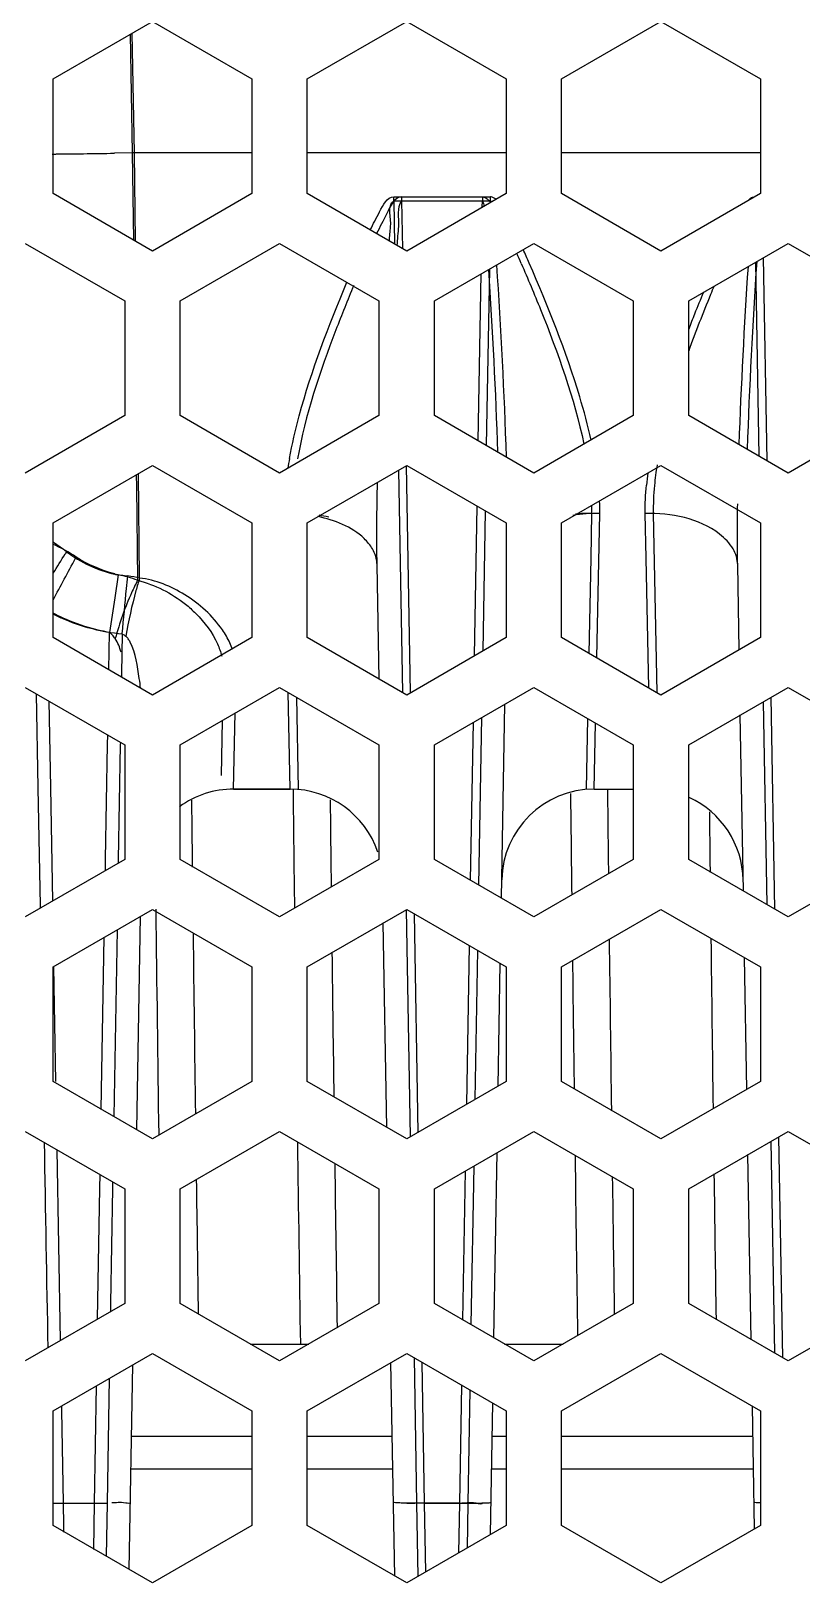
# Model space of a CAD drawing. Header units: millimetres. Extents: x 10297564 to 11610295, y -9287743 to -8409454.
# Drawn here: x 10486946 to 10487281, y -9079286 to -9078613 of the extents above; entities that cross this region are included whole.
import ezdxf

# ---------------------------------------------------------------- set-up
doc = ezdxf.new("R2010")
doc.units = ezdxf.units.MM
doc.header["$LTSCALE"] = 100
doc.layers.add('-0', color=7, linetype='Continuous')

# ---------------------------------------------------------------- blocks, each defined once
blk = doc.blocks.new('인버터 외형도')
at = {"layer": '-0', "linetype": 'Continuous'}
for p, q in [((88361.5, 52167.98), (88393.85, 52186.66)), ((88393.85, 52186.66), (88426.21, 52167.98)), ((88444.27, 52167.98), (88476.62, 52186.66)), ((88476.62, 52186.66), (88508.98, 52167.98)), ((88527.04, 52167.98), (88559.39, 52186.66)), ((88559.39, 52186.66), (88591.75, 52167.98)), ((88386.62, 52182.48), (88387.3, 52143.85)), ((88387.97, 52143.85), (88387.29, 52182.86)), ((88361.5, 52130.61), (88361.5, 52167.98)), ((88426.21, 52167.98), (88426.21, 52130.61)), ((88444.27, 52130.61), (88444.27, 52167.98)), ((88508.98, 52167.98), (88508.98, 52130.61)), ((88527.04, 52130.61), (88527.04, 52167.98)), ((88591.75, 52167.98), (88591.75, 52130.61)), ((88387.97, 52143.85), (88381.52, 52143.74)), ((88387.3, 52143.85), (88381.53, 52143.76)), ((88387.3, 52143.85), (88387.65, 52115.52)), ((88426.21, 52143.85), (88387.3, 52143.85)), ((88388.33, 52115.12), (88387.97, 52143.85)), ((88426.21, 52143.85), (88387.97, 52143.85)), ((88508.98, 52143.85), (88444.27, 52143.85)), ((88508.98, 52143.85), (88444.27, 52143.85)), ((88591.75, 52143.85), (88527.04, 52143.85)), ((88591.75, 52143.85), (88527.04, 52143.85)), ((88393.85, 52111.93), (88361.5, 52130.61)), ((88426.21, 52130.61), (88393.85, 52111.93)), ((88476.62, 52111.93), (88444.27, 52130.61)), ((88508.98, 52130.61), (88476.62, 52111.93)), ((88559.39, 52111.93), (88527.04, 52130.61)), ((88591.75, 52130.61), (88559.39, 52111.93)), ((88472.43, 52128.28), (88472.43, 52129.54)), ((88472.43, 52129.54), (88501.28, 52129.54)), ((88472.43, 52128.28), (88472.67, 52114.21)), ((88472.43, 52128.28), (88501.28, 52128.28)), ((88475.06, 52128.28), (88475.06, 52129.54)), ((88475.06, 52129.54), (88503.92, 52129.54)), ((88475.33, 52112.68), (88475.06, 52128.28)), ((88475.06, 52128.28), (88503.92, 52128.28)), ((88501.24, 52126.15), (88501.28, 52128.28)), ((88501.28, 52129.54), (88501.28, 52128.28)), ((88503.92, 52128.28), (88503.92, 52129.54)), ((88352.47, 52114.42), (88384.82, 52095.74)), ((88402.88, 52095.74), (88435.24, 52114.42)), ((88435.24, 52114.42), (88467.59, 52095.74)), ((88485.65, 52095.74), (88518.01, 52114.42)), ((88518.01, 52114.42), (88550.36, 52095.74)), ((88568.42, 52095.74), (88600.78, 52114.42)), ((88600.78, 52114.42), (88633.13, 52095.74)), ((88503.53, 52106.06), (88502.53, 52048.64)), ((88590.16, 52108.29), (88591.26, 52045.19)), ((88593.92, 52043.66), (88592.76, 52109.8)), ((88499.92, 52050.14), (88500.87, 52104.53)), ((88384.82, 52095.74), (88384.82, 52058.38)), ((88402.88, 52058.38), (88402.88, 52095.74)), ((88467.59, 52095.74), (88467.59, 52058.38)), ((88485.65, 52058.38), (88485.65, 52095.74)), ((88550.36, 52095.74), (88550.36, 52058.38)), ((88568.42, 52058.38), (88568.42, 52095.74)), ((88384.82, 52058.38), (88352.47, 52039.7)), ((88435.24, 52039.7), (88402.88, 52058.38)), ((88467.59, 52058.38), (88435.24, 52039.7)), ((88518.01, 52039.7), (88485.65, 52058.38)), ((88550.36, 52058.38), (88518.01, 52039.7)), ((88600.78, 52039.7), (88568.42, 52058.38)), ((88633.13, 52058.38), (88600.78, 52039.7)), ((88361.5, 52023.5), (88393.85, 52042.19)), ((88393.85, 52042.19), (88426.21, 52023.5)), ((88444.27, 52023.5), (88476.62, 52042.19)), ((88473.96, 52040.65), (88475.22, 51968.27)), ((88477.85, 51968.17), (88476.56, 52042.18)), ((88476.62, 52042.19), (88508.98, 52023.5)), ((88527.04, 52023.5), (88559.39, 52042.19)), ((88559.39, 52042.19), (88591.75, 52023.5)), ((88388.6, 52039.15), (88388.65, 52035.15)), ((88388.65, 52035.15), (88389.03, 52004.79)), ((88389.69, 52005.52), (88389.27, 52039.54)), ((88498.7, 51980.21), (88499.55, 52028.95)), ((88502.16, 52027.44), (88501.36, 51981.75)), ((88536.83, 52026.56), (88536.54, 52012)), ((88538.52, 51979.51), (88539.46, 52026.56)), ((88554.55, 52012.02), (88554.26, 52026.56)), ((88556.9, 52026.56), (88558.06, 51968.23)), ((88361.5, 51986.14), (88361.5, 52023.5)), ((88426.21, 52023.5), (88426.21, 51986.14)), ((88444.27, 51986.14), (88444.27, 52023.5)), ((88508.98, 52023.5), (88508.98, 51986.14)), ((88527.04, 51986.14), (88527.04, 52023.5)), ((88591.75, 52023.5), (88591.75, 51986.14)), ((88365.84, 52014.09), (88365.45, 52013.44)), ((88368.79, 52011.94), (88369.02, 52012.36)), ((88467.62, 51972.66), (88466.98, 52009.8)), ((88536.54, 52012), (88535.93, 51981.01)), ((88555.39, 51969.78), (88554.55, 52012.02)), ((88584.84, 51982.16), (88584.36, 52009.8)), ((88382.73, 52006.55), (88381.6, 51999.08)), ((88393.85, 51967.46), (88361.5, 51986.14)), ((88379.67, 51975.65), (88379.88, 51987.77)), ((88384.03, 51987.33), (88383.8, 51974.43)), ((88426.21, 51986.14), (88393.85, 51967.46)), ((88476.62, 51967.46), (88444.27, 51986.14)), ((88508.98, 51986.14), (88476.62, 51967.46)), ((88559.39, 51967.46), (88527.04, 51986.14)), ((88591.75, 51986.14), (88559.39, 51967.46)), ((88383.8, 51974.43), (88383.78, 51973.28)), ((88352.47, 51969.95), (88384.82, 51951.27)), ((88402.88, 51951.27), (88435.24, 51969.95)), ((88435.24, 51969.95), (88467.59, 51951.27)), ((88485.65, 51951.27), (88518.01, 51969.95)), ((88518.01, 51969.95), (88550.36, 51951.27)), ((88568.42, 51951.27), (88600.78, 51969.95)), ((88600.78, 51969.95), (88633.13, 51951.27)), ((88356.04, 51967.89), (88356.59, 51937.3)), ((88360.77, 51937.37), (88360.27, 51965.44)), ((88438.67, 51936.84), (88438.03, 51968.34)), ((88440.71, 51966.79), (88441.31, 51936.84)), ((88507.47, 51901.31), (88508.58, 51964.51)), ((88592.65, 51965.26), (88593.81, 51899.25)), ((88596.46, 51897.72), (88595.26, 51966.76)), ((88416.6, 51959.19), (88416.24, 51941.32)), ((88420.29, 51936.84), (88420.78, 51961.61)), ((88500.98, 51960.12), (88500.03, 51905.61)), ((88535.51, 51959.85), (88535.04, 51936.84)), ((88586.21, 51903.64), (88585.21, 51960.96)), ((88379.24, 51951.37), (88379.3, 51954.46)), ((88497.42, 51907.11), (88498.32, 51958.58)), ((88537.67, 51936.84), (88538.1, 51958.35)), ((88378.59, 51914.02), (88379.24, 51951.37)), ((88383.39, 51951.29), (88382.74, 51913.95)), ((88383.41, 51952.09), (88383.39, 51951.29)), ((88384.82, 51951.27), (88384.82, 51913.91)), ((88402.88, 51913.91), (88402.88, 51951.27)), ((88467.59, 51951.27), (88467.59, 51913.91)), ((88485.65, 51913.91), (88485.65, 51951.27)), ((88550.36, 51951.27), (88550.36, 51913.91)), ((88568.42, 51913.91), (88568.42, 51951.27)), ((88356.59, 51937.3), (88357.26, 51898.97)), ((88361.42, 51900.4), (88360.77, 51937.37)), ((88438.67, 51936.84), (88420.29, 51936.84)), ((88420.29, 51936.84), (88438.67, 51936.84)), ((88537.67, 51936.84), (88550.36, 51936.84)), ((88537.67, 51936.84), (88550.36, 51936.84)), ((88384.82, 51913.91), (88352.47, 51895.23)), ((88378.53, 51910.27), (88378.59, 51914.02)), ((88382.74, 51913.95), (88382.72, 51912.69)), ((88435.24, 51895.23), (88402.88, 51913.91)), ((88467.59, 51913.91), (88435.24, 51895.23)), ((88518.01, 51895.23), (88485.65, 51913.91)), ((88550.36, 51913.91), (88518.01, 51895.23)), ((88600.78, 51895.23), (88568.42, 51913.91)), ((88633.13, 51913.91), (88600.78, 51895.23)), ((88357.26, 51898.97), (88357.28, 51898.01)), ((88361.5, 51879.03), (88393.85, 51897.71)), ((88388.78, 51825.92), (88389.99, 51895.49)), ((88393.85, 51897.71), (88426.21, 51879.03)), ((88444.27, 51879.03), (88476.62, 51897.71)), ((88470.17, 51826.72), (88469.01, 51893.32)), ((88476.45, 51897.71), (88477.74, 51823.64)), ((88476.62, 51897.71), (88508.98, 51879.03)), ((88480.35, 51825.14), (88479.11, 51896.28)), ((88527.04, 51879.03), (88559.39, 51897.71)), ((88559.39, 51897.71), (88591.75, 51879.03)), ((88377.17, 51832.62), (88378.15, 51888.65)), ((88382.34, 51891.07), (88381.27, 51830.26)), ((88496.15, 51834.27), (88497.05, 51885.92)), ((88499.66, 51884.41), (88498.82, 51835.81)), ((88361.5, 51841.67), (88361.5, 51879.03)), ((88362.45, 51841.69), (88361.79, 51879.04)), ((88426.21, 51879.03), (88426.21, 51841.67)), ((88444.27, 51841.67), (88444.27, 51879.03)), ((88506.41, 51840.19), (88507.1, 51880.12)), ((88508.98, 51879.03), (88508.98, 51841.67)), ((88527.04, 51841.67), (88527.04, 51879.03)), ((88587.34, 51839.13), (88586.59, 51882.01)), ((88591.75, 51879.03), (88591.75, 51841.67)), ((88393.85, 51822.99), (88361.5, 51841.67)), ((88426.21, 51841.67), (88393.85, 51822.99)), ((88476.62, 51822.99), (88444.27, 51841.67)), ((88508.98, 51841.67), (88476.62, 51822.99)), ((88559.39, 51822.99), (88527.04, 51841.67)), ((88591.75, 51841.67), (88559.39, 51822.99)), ((88352.47, 51825.48), (88384.82, 51806.8)), ((88402.88, 51806.8), (88435.24, 51825.48)), ((88435.24, 51825.48), (88467.59, 51806.8)), ((88485.65, 51806.8), (88518.01, 51825.48)), ((88518.01, 51825.48), (88550.36, 51806.8)), ((88568.42, 51806.8), (88600.78, 51825.48)), ((88599.01, 51751.78), (88597.75, 51823.73)), ((88600.78, 51825.48), (88633.13, 51806.8)), ((88363.93, 51757.38), (88362.84, 51819.49)), ((88504.98, 51758.28), (88506.03, 51818.57)), ((88588.76, 51757.7), (88587.71, 51817.93)), ((88595.15, 51822.23), (88596.35, 51753.31)), ((88494.93, 51764.08), (88495.77, 51812.64)), ((88498.44, 51814.18), (88497.54, 51762.57)), ((88376.72, 51806.94), (88376.8, 51811.43)), ((88380.9, 51809.06), (88380.86, 51806.87)), ((88375.98, 51764.33), (88376.72, 51806.94)), ((88380.86, 51806.87), (88380.21, 51769.52)), ((88384.82, 51806.8), (88384.82, 51769.44)), ((88402.88, 51769.44), (88402.88, 51806.8)), ((88467.59, 51806.8), (88467.59, 51769.44)), ((88485.65, 51769.44), (88485.65, 51806.8)), ((88550.36, 51806.8), (88550.36, 51769.44)), ((88568.42, 51769.44), (88568.42, 51806.8)), ((88384.82, 51769.44), (88352.47, 51750.76)), ((88380.21, 51769.52), (88380.16, 51766.75)), ((88435.24, 51750.76), (88402.88, 51769.44)), ((88467.59, 51769.44), (88435.24, 51750.76)), ((88518.01, 51750.76), (88485.65, 51769.44)), ((88550.36, 51769.44), (88518.01, 51750.76)), ((88600.78, 51750.76), (88568.42, 51769.44)), ((88633.13, 51769.44), (88600.78, 51750.76)), ((88361.5, 51734.56), (88393.85, 51753.24)), ((88393.85, 51753.24), (88426.21, 51734.56)), ((88425.72, 51756.25), (88442.01, 51756.25)), ((88442.01, 51756.25), (88444.76, 51756.25)), ((88444.27, 51734.56), (88476.62, 51753.24)), ((88476.62, 51753.24), (88508.98, 51734.56)), ((88479, 51751.87), (88479.82, 51704.54)), ((88508.49, 51756.25), (88527.53, 51756.25)), ((88527.04, 51734.56), (88559.39, 51753.24)), ((88559.39, 51753.24), (88591.75, 51734.56)), ((88386.28, 51682.89), (88387.44, 51749.54)), ((88472.72, 51680.78), (88471.5, 51750.29)), ((88482.45, 51704.54), (88481.65, 51750.34)), ((88374.94, 51704.54), (88375.6, 51742.71)), ((88379.78, 51745.12), (88379.07, 51704.54)), ((88493.89, 51704.54), (88494.56, 51742.89)), ((88497.17, 51741.38), (88496.53, 51704.54)), ((88503.86, 51694.25), (88504.61, 51737.09)), ((88361.5, 51697.2), (88361.5, 51734.56)), ((88364.34, 51734.61), (88364.31, 51736.19)), ((88364.87, 51704.55), (88364.34, 51734.61)), ((88426.21, 51734.56), (88426.21, 51697.2)), ((88444.27, 51697.2), (88444.27, 51734.56)), ((88508.98, 51734.56), (88508.98, 51697.2)), ((88527.04, 51697.2), (88527.04, 51734.56)), ((88589.83, 51696.1), (88589.14, 51736.07)), ((88591.75, 51734.56), (88591.75, 51697.2)), ((88426.21, 51726.16), (88387.03, 51726.16)), ((88471.93, 51726.16), (88444.27, 51726.16)), ((88508.98, 51726.16), (88504.42, 51726.16)), ((88589.31, 51726.16), (88527.04, 51726.16)), ((88426.21, 51715.58), (88386.85, 51715.58)), ((88472.11, 51715.58), (88444.27, 51715.58)), ((88508.98, 51715.58), (88504.23, 51715.58)), ((88589.49, 51715.58), (88527.04, 51715.58)), ((88361.5, 51704.54), (88365.62, 51704.54)), ((88364.87, 51704.54), (88379.07, 51704.54)), ((88364.99, 51697.19), (88364.87, 51704.54)), ((88365.62, 51704.54), (88374.94, 51704.54)), ((88374.93, 51704.54), (88374.67, 51689.43)), ((88379.06, 51704.54), (88378.77, 51687.23)), ((88479.81, 51704.54), (88480.21, 51680.59)), ((88493.89, 51704.54), (88479.82, 51704.54)), ((88482.82, 51682.1), (88482.45, 51704.54)), ((88482.45, 51704.54), (88496.53, 51704.54)), ((88493.63, 51688.34), (88493.9, 51704.54)), ((88496.53, 51704.54), (88496.28, 51689.88)), ((88393.85, 51678.52), (88361.5, 51697.2)), ((88365.03, 51695.07), (88364.99, 51697.19)), ((88426.21, 51697.2), (88393.85, 51678.52)), ((88476.62, 51678.52), (88444.27, 51697.2)), ((88508.98, 51697.2), (88476.62, 51678.52)), ((88559.39, 51678.52), (88527.04, 51697.2)), ((88591.75, 51697.2), (88559.39, 51678.52))]:
    blk.add_line(p, q, dxfattribs=at)
for centre, radius, start, end in [((88334.3, 55143.07), 2999.7, 270.51328, 270.90195), ((88333.2, 55177.4), 3034.03, 270.52879, 270.91275), ((88131.92, 51941.44), 416.68, 23.543, 24.0439), ((88147.87, 51947.32), 402.12, 23.5548, 24.2399), ((90429.85, 51983.59), 1843.51, 176.11391, 178.01661), ((89080.97, 51889.54), 546.65, 157.2995, 157.6077), ((88988.68, 51926.96), 447.06, 157.536, 160.062), ((89037.04, 51906.41), 502.05, 157.5053, 158.375), ((88985.9, 51926.74), 447.02, 158.3809, 159.0582), ((88555.94, 52023.36), 119.35, 169.8483, 171.3606), ((88653.44, 52026.22), 99.26, 172.1676, 174.4795), ((88660.46, 52025.72), 103.67, 170.7772, 174.4923), ((88465.67, 52027.99), 73.8, 358.8833, 1.9834), ((88440.98, 51980.81), 45.69, 77.0492, 80.9743), ((88538.81, 51975.63), 50.93, 89.269, 99.1774), ((88536.23, 51974.8), 51.75, 89.3387, 95.2256), ((88464.53, 52027.98), 72.31, 358.8684, 0.8588), ((85557.68, 53512.13), 3186.36, 331.63614, 331.91284), ((87166.72, 52742.38), 1402.96, 328.39158, 328.6965), ((88389.61, 52040.56), 34.58, 256.5517, 263.6658), ((88389.16, 52041.78), 35.82, 257.7619, 259.6544), ((88376.23, 51970.98), 36.16, 69.2583, 79.6366), ((88381.94, 51972.19), 34.22, 76.9107, 83.5364), ((88388.52, 52045.22), 57.77, 242.0606, 245.5948), ((88390.17, 52049.86), 62.96, 242.8504, 244.5959), ((88390.48, 52050.5), 63.66, 244.5914, 245.4385), ((88398.96, 51975.46), 22, 17.9974, 24.1525), ((88285.99, 51957.18), 104.76, 6.8596, 8.5649), ((88420.29, 51906.74), 30.1, 90.0003, 125.934), ((88438.67, 51906.74), 30.1, 18.5472, 89.9999), ((133583.79, 52441.15), 45146.98, 180.640056, 180.689105), ((88537.67, 51906.74), 30.1, 90.0001, 179), ((133674.09, 52441.15), 45146.98, 180.641898, 180.683628), ((133674.09, 52441.15), 45134.94, 180.640138, 180.675045), ((88556.05, 51906.74), 30.1, 1, 65.4508), ((133538.65, 52441.15), 45134.94, 180.644776, 180.672401), ((133583.79, 52441.15), 45134.94, 180.644672, 180.680523), ((133719.23, 52441.15), 45146.98, 180.649426, 180.674442), ((133538.65, 52441.15), 45146.98, 180.689675, 180.782907), ((133538.65, 52441.15), 45134.94, 180.699763, 180.77435), ((133719.23, 52441.15), 45146.98, 180.701796, 180.771953), ((133583.79, 52441.15), 45134.94, 180.707518, 180.767507), ((133674.09, 52441.15), 45134.94, 180.702039, 180.77306), ((133674.09, 52441.15), 45146.98, 180.710615, 180.763971), ((133583.79, 52441.15), 45146.98, 180.785774, 180.869235), ((133674.09, 52441.15), 45146.98, 180.791326, 180.865756), ((133583.79, 52441.15), 45134.94, 180.794869, 180.862699), ((133538.65, 52441.15), 45134.94, 180.801344, 180.857061), ((133674.09, 52441.15), 45134.94, 180.800422, 180.857221), ((133719.23, 52441.15), 45146.98, 180.798941, 180.859052), ((88362.28, 51858.3), 153.78, 269.6928, 270.9526), ((88377.73, 51854.79), 150.27, 268.934, 270.3748), ((88477.49, 51770.12), 65.61, 271.0612, 273.0154)]:
    blk.add_arc(centre, radius, start, end, dxfattribs=at)
for points, knots in [([(88464.76, 52118.78), (88465.72, 52120.78), (88467.67, 52124.26), (88470.2, 52129.54), (88472.43, 52129.54)], [0, 0, 0, 0, 0.498734, 1, 1, 1, 1]), ([(88475.06, 52129.54), (88472.61, 52129.54), (88470, 52123.59), (88467.86, 52119.79), (88466.82, 52117.59)], [0, 0, 0, 0, 0.501111, 1, 1, 1, 1]), ([(88501.28, 52129.54), (88501.84, 52129.54), (88502.9, 52128.97), (88503.61, 52128.14), (88503.94, 52127.71)], [0, 0, 0, 0, 0.506559, 1, 1, 1, 1]), ([(88501.89, 52126.46), (88501.85, 52126.78), (88501.74, 52127.42), (88501.46, 52128.02), (88501.28, 52128.28)], [0, 0, 0, 0, 0.504359, 1, 1, 1, 1]), ([(88505.67, 52128.71), (88505.43, 52128.93), (88504.91, 52129.35), (88504.25, 52129.54), (88503.92, 52129.54)], [0, 0, 0, 0, 0.49571, 1, 1, 1, 1]), ([(88503.92, 52128.28), (88503.98, 52128.28), (88504.1, 52128.08), (88504.13, 52127.93), (88504.16, 52127.81)], [0, 0, 0, 0, 0.337106, 1, 1, 1, 1]), ([(88587.66, 52128.31), (88587.94, 52128.61), (88588.54, 52129.21), (88589.38, 52129.54), (88589.81, 52129.54)], [0, 0, 0, 0, 0.493403, 1, 1, 1, 1]), ([(88513.91, 52107.88), (88516.08, 52102.92), (88524.06, 52083.77), (88531.11, 52064.09), (88534.33, 52049.08)], [0, 0, 0, 0, 0.260569, 1, 1, 1, 1]), ([(88536.66, 52050.44), (88535.6, 52055.17), (88530.26, 52074.83), (88522.69, 52093.8), (88516.48, 52108.02)], [0, 0, 0, 0, 0.237982, 1, 1, 1, 1]), ([(88438.46, 52044.4), (88439.3, 52049.09), (88443.93, 52068.71), (88451.21, 52087.58), (88457.17, 52101.75)], [0, 0, 0, 0, 0.236414, 1, 1, 1, 1]), ([(88459.39, 52100.75), (88457.38, 52095.95), (88450.01, 52077.58), (88443.63, 52058.65), (88441.08, 52044.27)], [0, 0, 0, 0, 0.262864, 1, 1, 1, 1]), ([(88465.47, 52015.01), (88464.75, 52016.26), (88460.18, 52021.71), (88453.11, 52024.39), (88447.67, 52025.53)], [0, 0, 0, 0, 0.206307, 1, 1, 1, 1]), ([(88582.85, 52015.01), (88581.77, 52016.88), (88574.16, 52024.59), (88562.64, 52026.65), (88554.26, 52026.56)], [0, 0, 0, 0, 0.205214, 1, 1, 1, 1]), ([(88389.03, 52004.79), (88388.33, 52003.47), (88385.39, 51997.35), (88383.16, 51990.9), (88381.73, 51985.81)], [0, 0, 0, 0, 0.221299, 1, 1, 1, 1]), ([(88384.03, 51987.33), (88384.49, 51992.25), (88385.08, 51998.54), (88385.67, 52004.82), (88385.79, 52006.19)], [0, 0, 0, 0, 0.781941, 1, 1, 1, 1]), ([(88389.69, 52005.52), (88389.26, 52004.17), (88387.45, 51997.94), (88386.07, 51991.59), (88385.19, 51986.62)], [0, 0, 0, 0, 0.219763, 1, 1, 1, 1]), ([(88419.03, 51984.46), (88418.37, 51985.93), (88414.7, 51992.15), (88409.13, 51997.14), (88404.37, 52000.06)], [0, 0, 0, 0, 0.223878, 1, 1, 1, 1]), ([(88404.56, 51997.05), (88405.75, 51996.09), (88409.89, 51992.36), (88413.38, 51987.78), (88415.04, 51984.08)], [0, 0, 0, 0, 0.273024, 1, 1, 1, 1]), ([(88381.73, 51985.81), (88381.46, 51986.2), (88380.9, 51986.92), (88380.23, 51987.53), (88379.88, 51987.77)], [0, 0, 0, 0, 0.533143, 1, 1, 1, 1]), ([(88384.02, 51987.34), (88384.22, 51987.26), (88384.63, 51987.04), (88385, 51986.77), (88385.19, 51986.62)], [0, 0, 0, 0, 0.479138, 1, 1, 1, 1]), ([(88386.61, 51984.67), (88386.43, 51985.04), (88386.02, 51985.73), (88385.48, 51986.35), (88385.19, 51986.62)], [0, 0, 0, 0, 0.50062, 1, 1, 1, 1]), ([(88386.66, 51704.75), (88386.65, 51704.24), (88383.44, 51704.98), (88382.13, 51704.52), (88380.63, 51704.6)], [0, 0, 0, 0, 0.253515, 1, 1, 1, 1]), ([(88473.36, 51704.59), (88473.09, 51704.61), (88472.85, 51704.69), (88472.3, 51704.65), (88472.3, 51704.74)], [0, 0, 0, 0, 0.735087, 1, 1, 1, 1]), ([(88474.78, 51704.54), (88474.52, 51704.55), (88474.04, 51704.56), (88473.57, 51704.58), (88473.36, 51704.59)], [0, 0, 0, 0, 0.545738, 1, 1, 1, 1]), ([(88475.72, 51704.59), (88476.12, 51704.55), (88477.12, 51704.51), (88478.11, 51704.51), (88478.7, 51704.52)], [0, 0, 0, 0, 0.407156, 1, 1, 1, 1]), ([(88493.89, 51704.54), (88495.65, 51704.51), (88497.27, 51705.2), (88501.37, 51704.01), (88501.36, 51704.74)], [0, 0, 0, 0, 0.706786, 1, 1, 1, 1]), ([(88496.52, 51704.54), (88497.19, 51704.53), (88498.51, 51704.51), (88499.84, 51704.52), (88500.5, 51704.52)], [0, 0, 0, 0, 0.502474, 1, 1, 1, 1]), ([(88500.5, 51704.52), (88501.2, 51704.53), (88502.29, 51704.56), (88503.38, 51704.6), (88503.77, 51704.67)], [0, 0, 0, 0, 0.639185, 1, 1, 1, 1]), ([(88503.77, 51704.67), (88503.83, 51704.68), (88503.89, 51704.69), (88504, 51704.72), (88504, 51704.74)], [0, 0, 0, 0, 0.724375, 1, 1, 1, 1]), ([(88590.74, 51704.59), (88590.48, 51704.61), (88590.23, 51704.69), (88589.68, 51704.65), (88589.68, 51704.74)], [0, 0, 0, 0, 0.735087, 1, 1, 1, 1]), ([(88591.57, 51704.56), (88591.43, 51704.56), (88591.15, 51704.57), (88590.87, 51704.58), (88590.74, 51704.59)], [0, 0, 0, 0, 0.532369, 1, 1, 1, 1])]:
    blk.add_open_spline(points, degree=3, knots=knots, dxfattribs=at)
for points in [[(88471.4, 52119.81), (88471.71, 52122.64), (88470.06, 52126.7), (88472.43, 52128.28)], [(88474.05, 52119.91), (88474.31, 52122.71), (88473.24, 52126.13), (88475.06, 52128.28)], [(88470.99, 52115.18), (88471.07, 52116.73), (88471.23, 52118.27), (88471.4, 52119.81)], [(88473.53, 52113.72), (88473.64, 52115.78), (88473.85, 52117.84), (88474.05, 52119.91)], [(88506.31, 52046.45), (88505.67, 52066.29), (88504.58, 52086.12), (88503.31, 52105.94)], [(88505.86, 52107.41), (88507.19, 52086.59), (88508.34, 52065.75), (88508.99, 52044.9)], [(88584.86, 52048.88), (88585.53, 52068.25), (88586.6, 52087.61), (88587.84, 52106.95)], [(88466.98, 52009.79), (88466.82, 52018.76), (88466.91, 52027.73), (88467.12, 52036.7)], [(88554.26, 52026.56), (88554.2, 52029.63), (88554.34, 52032.71), (88554.64, 52035.76)], [(88557.27, 52035.67), (88556.98, 52032.64), (88556.84, 52029.6), (88556.9, 52026.56)], [(88584.36, 52009.79), (88584.24, 52016.41), (88584.26, 52023.02), (88584.37, 52029.64)], [(88369.02, 52012.36), (88366.59, 52013.9), (88364.1, 52015.37), (88361.48, 52016.57)], [(88365.84, 52014.09), (88364.44, 52015.16), (88363.01, 52016.19), (88361.54, 52017.16)], [(88466.98, 52009.8), (88466.94, 52011.61), (88466.37, 52013.44), (88465.47, 52015.01)], [(88584.36, 52009.8), (88584.33, 52011.61), (88583.75, 52013.44), (88582.85, 52015.01)], [(88365.84, 52014.09), (88370.49, 52010.65), (88375.92, 52008), (88381.57, 52006.78)], [(88381.57, 52006.93), (88377.13, 52007.99), (88372.85, 52009.9), (88369.02, 52012.36)], [(88389.03, 52004.79), (88394.61, 52003.27), (88400.05, 52000.66), (88404.56, 51997.05)], [(88404.37, 52000.06), (88399.92, 52002.78), (88394.88, 52004.93), (88389.69, 52005.52)], [(88381.6, 51999.08), (88381.03, 51995.31), (88380.45, 51991.55), (88379.87, 51987.78)], [(88379.87, 51987.78), (88374.42, 51988.68), (88369.04, 51990.3), (88364.02, 51992.59)], [(88364.65, 51992.6), (88370.74, 51989.83), (88377.37, 51988.05), (88384.03, 51987.33)], [(88383.64, 51981.42), (88383.18, 51982.95), (88382.65, 51984.5), (88381.73, 51985.81)], [(88389.58, 51972.78), (88388.97, 51976.82), (88388.42, 51981.02), (88386.61, 51984.67)], [(88415.04, 51984.08), (88415.6, 51982.81), (88416.06, 51981.49), (88416.39, 51980.14)], [(88358.61, 51821.93), (88359, 51799.62), (88359.39, 51777.3), (88359.79, 51754.99)], [(88479.82, 51704.54), (88478.14, 51704.51), (88476.46, 51704.5), (88474.78, 51704.54)]]:
    blk.add_open_spline(points, degree=3, dxfattribs=at)

msp = doc.modelspace()

# ---------------------------------------------------------------- block references
at = {"xscale": 1.333333333333333, "yscale": 1.333333333333333, "zscale": 1.333333333333333}
msp.add_blockref('인버터 외형도', (10369140.57, -9148190.99), dxfattribs=at)

doc.saveas('drawing.dxf')
